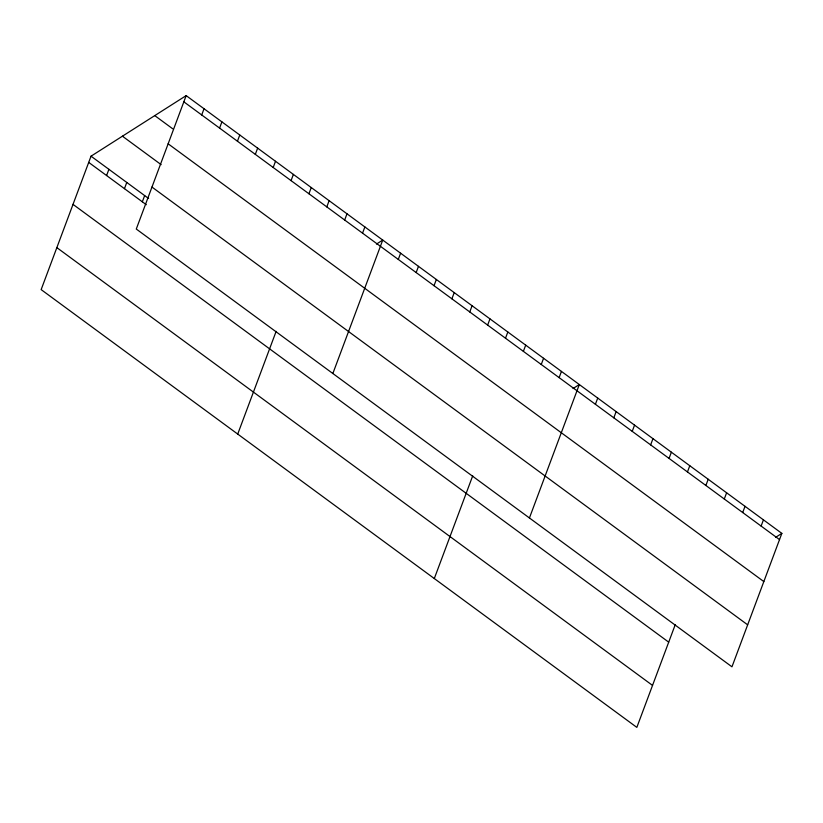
<?xml version="1.0" encoding="UTF-8"?>
<svg xmlns="http://www.w3.org/2000/svg" width="823" height="823" viewBox="0 0 823 823"><rect width="100%" height="100%" fill="white"/><g stroke="black" fill="none" stroke-linecap="round" stroke-linejoin="round"><path stroke-width="1.23" d="M186.163 95.612L136.279 229.041L731.966 666.815L781.85 533.386L186.163 95.612L91.034 156.185L41.15 289.614L636.837 727.388L675.251 624.657M106.589 175.525L108.903 169.322M124.458 188.662L126.773 182.449M142.328 201.8L144.653 195.586M201.707 114.953L204.032 108.749M219.576 128.09L221.901 121.876M237.446 141.227L239.771 135.013M255.325 154.354L257.64 148.15M273.195 167.491L275.51 161.277M291.064 180.628L293.379 174.414M308.934 193.755L311.259 187.551M237.724 434.081L276.137 331.35M326.803 206.892L329.128 200.678M344.672 220.019L346.997 213.815M362.542 233.156L364.867 226.942M332.852 373.508L382.736 240.079L376.461 244.081M398.291 259.42L400.606 253.217M416.16 272.557L418.475 266.343M434.03 285.694L436.344 279.481M451.899 298.821L454.224 292.618M469.768 311.958L472.093 305.745M487.638 325.085L489.963 318.882M505.507 338.222L507.832 332.008M434.307 578.538L472.711 475.817M523.377 351.359L525.702 345.146M541.256 364.486L543.571 358.283M559.126 377.623L561.44 371.41M529.426 517.976L579.32 384.547L573.034 388.538M595.41 404.288L597.724 398.075M613.814 417.817L616.139 411.603M632.229 431.345L634.554 425.141M650.643 444.883L652.968 438.669M669.058 458.411L671.373 452.197M687.462 471.939L689.787 465.736M705.877 485.477L708.202 479.264M724.291 499.005L726.616 492.792M742.706 512.534L745.021 506.33M761.121 526.072L763.435 519.858M775.575 537.388L781.85 533.386M183.838 101.826L779.525 539.6M154.765 115.601L172.635 128.738M168.139 143.809L763.837 581.583M122.432 136.196L161.143 164.651M151.967 187.058L747.665 624.832M91.034 156.185L148.624 198.508M88.709 162.398L146.299 204.711M73.021 204.382L668.708 642.156M56.849 247.63L652.536 685.405"/></g></svg>
